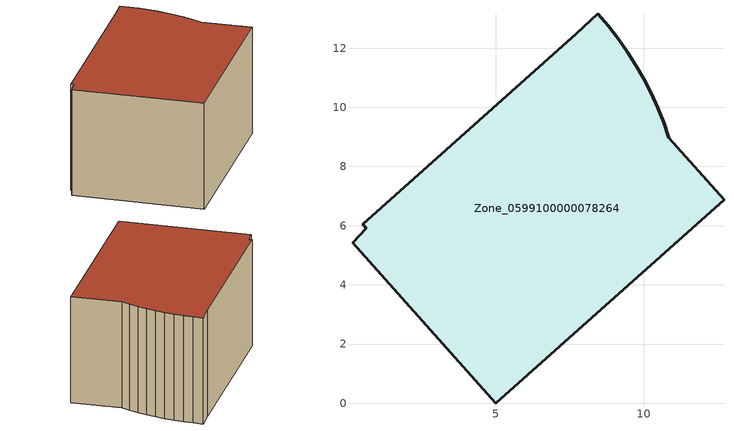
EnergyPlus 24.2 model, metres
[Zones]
Zone_0599100000078264
 floor ground (C_G): 0.5,6.05 7.72,12.49 8.45,13.16 8.8,12.75 9.13,12.32 9.44,11.88 9.73,11.43 10,10.96 10.24,10.48 10.47,9.99 10.67,9.49 10.85,8.98 12.71,6.88 5,0 0.16,5.42 0.62,5.92 z0
 wall outside (C_F): 0.16,5.42 5,0 12.71,6.88 10.85,8.98 10.67,9.49 10.47,9.99 10.24,10.48 10,10.96 9.73,11.43 9.44,11.88 9.13,12.32 8.8,12.75 8.45,13.16 7.72,12.49 0.5,6.05 0.62,5.92 0.16,5.42 z0:6.14
 roof outside (C_R): 0.62,5.92 0.16,5.42 5,0 12.71,6.88 10.85,8.98 10.67,9.49 10.47,9.99 10.24,10.48 10,10.96 9.73,11.43 9.44,11.88 9.13,12.32 8.8,12.75 8.45,13.16 7.72,12.49 0.5,6.05 z6.14
[BUILDING]
Pand.0599100000078264: North Axis=0; Terrain=City; Loads Convergence Tolerance Value=0.04; Temperature Convergence Tolerance Value=0.4; Solar Distribution=FullExterior; Maximum Number of Warmup Days=25; Minimum Number of Warmup Days=1
[Site:Location]
Rotterdam.The.Hague.AP_ZH_NLD Design_Conditions: Latitude=51.96; Longitude=4.45; Time Zone=1; Elevation=-4.5
[SITE:GROUNDTEMPERATURE:BUILDINGSURFACE]
18, 18, 18, 18, 18, 18, 18, 18, 18, 18, 18, 18
[MATERIAL] Thermal Absorptance=0.9; Solar Absorptance=0.7; Visible Absorptance=0.7
Name | Roughness | Thickness | Conductivity | Density | Specific Heat
G.TI.1975-1991 | MediumSmooth | 0.15 | 0.288461 | 540 | 1210
F.TI.1975-1991 | Rough | 0.3 | 0.230769 | 1920 | 840
R.TI.1975-1991 | MediumRough | 0.2 | 0.153846 | 1500 | 1000
[CONSTRUCTION]
C_G: G.TI.1975-1991
C_F: F.TI.1975-1991
C_R: R.TI.1975-1991
[ZONE]
Zone_0599100000078264: Type=1; Multiplier=1; Ceiling Height=Autocalculate; Volume=Autocalculate; Floor Area=autocalculate; Part of Total Floor Area=Yes
[ZONEINFILTRATION:DESIGNFLOWRATE]
Infil_Zone_0599100000078264: Zone or ZoneList or Space or SpaceList=Zone_0599100000078264; Schedule=AlwaysOn; Design Flow Rate Calculation Method=Flow/Area; Flow Rate per Floor Area=0.003; Constant Term Coefficient=1; Temperature Term Coefficient=0; Velocity Term Coefficient=0; Velocity Squared Term Coefficient=0
[HVACTEMPLATE:ZONE:IDEALLOADSAIRSYSTEM]
Zone_0599100000078264: Maximum Heating Supply Air Temperature=50; Minimum Cooling Supply Air Temperature=13; Maximum Heating Supply Air Humidity Ratio=0.0156; Minimum Cooling Supply Air Humidity Ratio=0.0077; Heating Limit=NoLimit; Cooling Limit=NoLimit; Dehumidification Control Type=ConstantSensibleHeatRatio; Cooling Sensible Heat Ratio=0.7; Dehumidification Setpoint=60; Humidification Control Type=None; Humidification Setpoint=30; Outdoor Air Method=None; Outdoor Air Flow Rate per Person=0.00944; Outdoor Air Flow Rate per Zone Floor Area=0; Outdoor Air Flow Rate per Zone=0; Demand Controlled Ventilation Type=None; Outdoor Air Economizer Type=NoEconomizer; Heat Recovery Type=None; Sensible Heat Recovery Effectiveness=0.7; Latent Heat Recovery Effectiveness=0.65
[ZONECONTROL:THERMOSTAT]
ThermostatControl_Zone_0599100000078264: Zone or ZoneList=Zone_0599100000078264; Control Type Schedule=DualSetpointControlType; Control 1=Thermostat_Zone_0599100000078264; Temperature Difference Between Cutout And Setpoint=0
[THERMOSTATSETPOINT:DUALSETPOINT]
Thermostat_Zone_0599100000078264: Heating Setpoint Temperature Schedule=HeatingSetpoint_Zone_0599100000078264; Cooling Setpoint Temperature Schedule=CoolingSetpoint_Zone_0599100000078264
[SCHEDULE:COMPACT]
HeatingSetpoint_Zone_0599100000078264: Through: 12/31, For: AllDays, Until: 24:00, 21
CoolingSetpoint_Zone_0599100000078264: Through: 12/31, For: AllDays, Until: 24:00, 24
DualSetpointControlType: Through: 12/31, For: AllDays, Until: 24:00, 4
AlwaysOn: Through: 12/31, For: AllDays, Until: 24:00, 1
